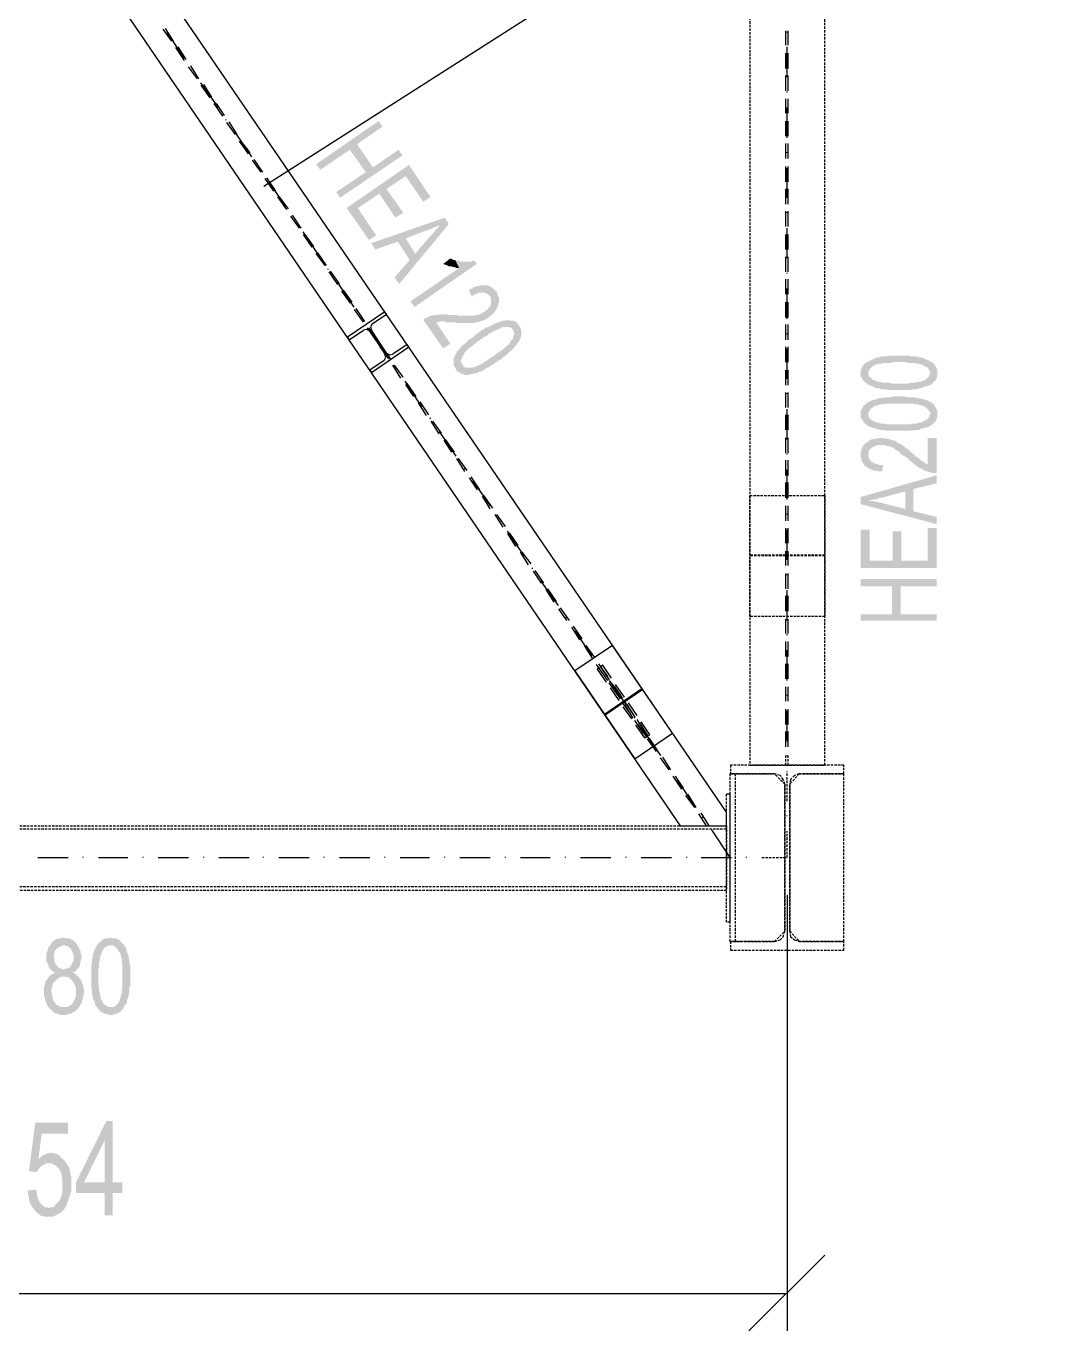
# Model space of a CAD drawing. Header units: metres. Extents: x 11 to 152679, y -40 to 137873.
# Drawn here: x 59158 to 61894, y 34102 to 37562 of the extents above; entities that cross this region are included whole.
import ezdxf

# ---------------------------------------------------------------- set-up
doc = ezdxf.new("R2010")
doc.units = ezdxf.units.M
doc.linetypes.add('HIDDEN', pattern=[9.525, 6.35, -3.175])
for name, color, linetype in [('CA3', 6, 'Continuous'), ('LAYER_1', 160, 'Continuous'), ('TR', 4, 'HIDDEN')]:
    doc.layers.add(name, color=color, linetype=linetype)

msp = doc.modelspace()

# ---------------------------------------------------------------- hatches: boundary and pattern name
at = {"layer": 'LAYER_1'}
for points in [[(60103.1866, 37295.6984), (60092.6102, 37310.5123), (59927.504, 37196.2213), (59938.0977, 37181.3901), (60016.4047, 37234.3068), (60058.7449, 37175.0511), (60035.4561, 37249.1379)], [(60156.1033, 37219.4929), (60145.5269, 37234.3068), (60077.7963, 37187.7463), (60035.4561, 37249.1379), (60058.7449, 37175.0511), (59980.4207, 37122.1345), (59991.0143, 37107.3206)], [(60230.1901, 37109.4393), (60173.0359, 37194.1025), (60007.9297, 37079.7942), (60067.2026, 36995.131), (60086.254, 37007.8262), (60037.5576, 37079.7942), (60094.7117, 37117.897), (60137.0519, 37054.4039), (60158.222, 37067.0991), (60113.7631, 37130.5922), (60164.5782, 37164.4575), (60211.1387, 37096.7269)], [(60278.8693, 37037.4713), (60268.2756, 37054.4039), (60073.5588, 36986.6733), (60084.1353, 36969.7234), (60143.3909, 36990.8936), (60175.1547, 36942.2144), (60164.5782, 36999.3685), (60219.5964, 37020.5386), (60221.7151, 37020.5386), (60225.9526, 37022.6401), (60232.3088, 37024.7588), (60236.5463, 37026.8776), (60240.7665, 37028.9963), (60247.1227, 37031.1151), (60251.3602, 37033.2338), (60255.5977, 37035.3525)], [(60278.8693, 37037.4713), (60255.5977, 37035.3525), (60253.4617, 37033.2338), (60251.3602, 37028.9963), (60247.1227, 37024.7588), (60242.8853, 37020.5386), (60240.7665, 37016.3011), (60236.5463, 37012.0637), (60232.3088, 37007.8262), (60228.0713, 37003.606), (60189.9686, 36959.147), (60164.5782, 36999.3685), (60175.1547, 36942.2144), (60134.9332, 36895.6539), (60147.6284, 36878.7213)], [(60352.9561, 36931.6379), (60346.5999, 36940.0956), (60342.3796, 36940.0956), (60338.1421, 36937.9769), (60308.5143, 36937.9769), (60304.2769, 36940.0956), (60300.0394, 36940.0956), (60295.8019, 36942.2144), (60306.3784, 36921.0442), (60177.2734, 36832.1436), (60187.8499, 36817.3296)], [(60295.8019, 36942.2144), (60291.5645, 36942.2144), (60287.327, 36944.3331), (60283.1067, 36946.4518), (60264.0554, 36931.6379), (60268.2756, 36929.5192), (60270.4116, 36929.5192), (60274.6318, 36927.4005), (60278.8693, 36925.2817), (60285.2255, 36925.2817), (60289.463, 36923.163), (60293.6832, 36923.163), (60297.9207, 36921.0442), (60306.3784, 36921.0442)], [(60405.8727, 36857.5511), (60401.6353, 36859.6699), (60399.5165, 36863.8901), (60397.3978, 36866.0088), (60393.1603, 36868.1276), (60391.0588, 36870.2463), (60386.8213, 36872.3651), (60382.5839, 36874.4838), (60361.431, 36874.4838), (60357.1935, 36872.3651), (60352.9561, 36872.3651), (60346.5999, 36870.2463), (60342.3796, 36868.1276), (60336.0234, 36863.8901), (60331.7859, 36861.7886), (60340.2437, 36844.856), (60344.4811, 36849.0762), (60348.7186, 36851.1949), (60355.0576, 36853.3137), (60359.295, 36855.4324), (60374.1089, 36855.4324), (60378.3464, 36853.3137), (60382.5839, 36851.1949), (60384.7026, 36849.0762), (60388.9401, 36844.856), (60407.9742, 36817.3296), (60410.1102, 36821.5671), (60410.1102, 36825.8046), (60412.2117, 36830.0248), (60412.2117, 36842.7372), (60410.1102, 36844.856), (60407.9742, 36849.0762), (60407.9742, 36853.3137)], [(60407.9742, 36817.3296), (60388.9401, 36844.856), (60391.0588, 36840.6185), (60391.0588, 36823.6859), (60388.9401, 36819.4484), (60384.7026, 36815.2109), (60382.5839, 36810.9734), (60378.3464, 36808.8719), (60374.1089, 36804.6345), (60369.8887, 36802.5157), (60365.6512, 36800.397), (60361.431, 36798.2783), (60357.1935, 36796.1595), (60350.8373, 36796.1595), (60344.4811, 36794.0408), (60304.2769, 36794.0408), (60300.0394, 36796.1595), (60276.7505, 36796.1595), (60272.5131, 36798.2783), (60255.5977, 36798.2783), (60251.3602, 36796.1595), (60240.7665, 36796.1595), (60236.5463, 36794.0408), (60232.3088, 36794.0408), (60225.9526, 36791.9393), (60221.7151, 36789.8206), (60215.3589, 36787.7018), (60211.1387, 36783.4644), (60264.0554, 36707.2588), (60283.1067, 36719.9713), (60245.004, 36777.1082), (60249.2242, 36777.1082), (60255.5977, 36779.2269), (60268.2756, 36779.2269), (60272.5131, 36777.1082), (60293.6832, 36777.1082), (60300.0394, 36775.0067), (60348.7186, 36775.0067), (60352.9561, 36777.1082), (60357.1935, 36777.1082), (60361.431, 36779.2269), (60363.5325, 36779.2269), (60369.8887, 36781.3456), (60374.1089, 36783.4644), (60378.3464, 36785.5831), (60384.7026, 36789.8206), (60388.9401, 36794.0408), (60393.1603, 36796.1595), (60397.3978, 36800.397), (60399.5165, 36804.6345), (60403.754, 36808.8719), (60405.8727, 36813.0922)], [(60465.1284, 36768.6505), (60463.0269, 36770.7692), (60460.8909, 36775.0067), (60456.6707, 36777.1082), (60454.5519, 36779.2269), (60450.3145, 36781.3456), (60439.738, 36781.3456), (60435.5005, 36783.4644), (60431.2631, 36781.3456), (60448.213, 36755.9553), (60450.3145, 36755.9553), (60450.3145, 36751.7178), (60452.4332, 36747.4803), (60452.4332, 36745.3616), (60450.3145, 36741.1241), (60450.3145, 36734.7852), (60446.077, 36730.5477), (60443.9755, 36728.429), (60441.8567, 36724.1915), (60439.738, 36722.09), (60437.6193, 36717.8525), (60433.3818, 36715.7338), (60429.1616, 36711.4963), (60424.9241, 36707.2588), (60420.6866, 36703.0386), (60416.4492, 36700.9199), (60410.1102, 36696.6824), (60403.754, 36692.4449), (60397.3978, 36686.106), (60395.2963, 36686.106), (60382.5839, 36677.631), (60378.3464, 36673.3936), (60372.0074, 36671.2748), (60367.77, 36667.0546), (60361.431, 36664.9359), (60357.1935, 36662.8171), (60352.9561, 36660.6984), (60348.7186, 36658.5796), (60344.4811, 36658.5796), (60342.3796, 36656.4609), (60323.3282, 36656.4609), (60319.0908, 36658.5796), (60316.972, 36660.6984), (60314.8533, 36664.9359), (60295.8019, 36688.2075), (60291.5645, 36679.7498), (60291.5645, 36662.8171), (60293.6832, 36660.6984), (60295.8019, 36656.4609), (60297.9207, 36652.2234), (60300.0394, 36648.0032), (60302.1409, 36645.8845), (60306.3784, 36643.7657), (60310.6158, 36641.647), (60312.7346, 36639.5283), (60316.972, 36639.5283), (60321.1923, 36637.4095), (60331.7859, 36637.4095), (60336.0234, 36639.5283), (60342.3796, 36639.5283), (60346.5999, 36641.647), (60352.9561, 36641.647), (60357.1935, 36643.7657), (60359.295, 36645.8845), (60363.5325, 36645.8845), (60367.77, 36648.0032), (60372.0074, 36650.1219), (60376.2449, 36654.3422), (60380.4651, 36656.4609), (60386.8213, 36658.5796), (60391.0588, 36662.8171), (60397.3978, 36664.9359), (60401.6353, 36669.1733), (60407.9742, 36673.3936), (60410.1102, 36675.5123), (60416.4492, 36677.631), (60420.6866, 36681.8685), (60424.9241, 36686.106), (60429.1616, 36688.2075), (60433.3818, 36692.4449), (60437.6193, 36696.6824), (60441.8567, 36698.8011), (60443.9755, 36700.9199), (60448.213, 36705.1401), (60452.4332, 36709.3776), (60454.5519, 36713.6151), (60458.7894, 36717.8525), (60460.8909, 36722.09), (60465.1284, 36726.3102), (60467.2643, 36730.5477), (60469.3658, 36734.7852), (60469.3658, 36739.0226), (60471.4846, 36743.2429), (60471.4846, 36755.9553), (60467.2643, 36764.413)], [(60431.2631, 36781.3456), (60422.8054, 36781.3456), (60416.4492, 36779.2269), (60412.2117, 36777.1082), (60405.8727, 36775.0067), (60403.754, 36775.0067), (60399.5165, 36772.8879), (60395.2963, 36770.7692), (60391.0588, 36768.6505), (60386.8213, 36766.5317), (60382.5839, 36764.413), (60376.2449, 36762.2942), (60372.0074, 36758.0568), (60365.6512, 36755.9553), (60361.431, 36751.7178), (60355.0576, 36747.4803), (60352.9561, 36745.3616), (60346.5999, 36741.1241), (60342.3796, 36736.9039), (60336.0234, 36732.6664), (60331.7859, 36730.5477), (60327.5485, 36726.3102), (60323.3282, 36722.09), (60319.0908, 36717.8525), (60314.8533, 36715.7338), (60310.6158, 36711.4963), (60308.5143, 36707.2588), (60304.2769, 36703.0386), (60302.1409, 36700.9199), (60300.0394, 36696.6824), (60297.9207, 36694.5637), (60295.8019, 36690.3262), (60295.8019, 36688.2075), (60314.8533, 36664.9359), (60312.7346, 36664.9359), (60312.7346, 36669.1733), (60310.6158, 36671.2748), (60310.6158, 36675.5123), (60314.8533, 36683.9872), (60316.972, 36690.3262), (60319.0908, 36692.4449), (60321.1923, 36696.6824), (60323.3282, 36698.8011), (60325.4297, 36700.9199), (60329.6672, 36705.1401), (60333.9047, 36709.3776), (60338.1421, 36711.4963), (60342.3796, 36715.7338), (60348.7186, 36719.9713), (60352.9561, 36724.1915), (60359.295, 36728.429), (60365.6512, 36732.6664), (60369.8887, 36736.9039), (60376.2449, 36739.0226), (60382.5839, 36743.2429), (60386.8213, 36747.4803), (60393.1603, 36749.5991), (60397.3978, 36753.8365), (60403.754, 36755.9553), (60412.2117, 36760.1755), (60416.4492, 36760.1755), (60418.5679, 36762.2942), (60422.8054, 36764.413), (60439.738, 36764.413), (60443.9755, 36762.2942), (60446.077, 36760.1755), (60448.213, 36755.9553)], [(61371.0679, 36641.647), (61371.0679, 36633.1893), (61373.1866, 36631.0706), (61375.3054, 36626.8331), (61377.4241, 36622.5956), (61381.6616, 36618.3582), (61383.7631, 36616.2567), (61388.0005, 36614.1379), (61390.1193, 36612.0192), (61390.1193, 36641.647), (61392.238, 36643.7657), (61392.238, 36648.0032), (61394.3567, 36650.1219), (61396.4755, 36654.3422), (61398.577, 36656.4609), (61402.8145, 36660.6984), (61407.0519, 36662.8171), (61411.2894, 36664.9359), (61413.3909, 36664.9359), (61417.6284, 36667.0546), (61428.222, 36667.0546), (61432.4423, 36669.1733), (61451.4937, 36669.1733), (61457.8499, 36671.2748), (61489.5964, 36671.2748), (61495.9526, 36669.1733), (61515.004, 36669.1733), (61519.2242, 36667.0546), (61527.6992, 36667.0546), (61531.9366, 36664.9359), (61536.1741, 36662.8171), (61538.2756, 36662.8171), (61540.4116, 36660.6984), (61544.6318, 36658.5796), (61548.8693, 36656.4609), (61550.988, 36652.2234), (61553.1067, 36650.1219), (61555.2255, 36645.8845), (61555.2255, 36641.647), (61557.327, 36612.0192), (61561.5645, 36614.1379), (61563.6832, 36618.3582), (61567.9207, 36620.4769), (61570.0394, 36624.7144), (61572.1409, 36626.8331), (61572.1409, 36631.0706), (61574.2769, 36635.2908), (61574.2769, 36652.2234), (61572.1409, 36654.3422), (61567.9207, 36662.8171), (61565.8019, 36664.9359), (61563.6832, 36669.1733), (61561.5645, 36669.1733), (61559.463, 36671.2748), (61555.2255, 36673.3936), (61550.988, 36675.5123), (61546.7505, 36677.631), (61540.4116, 36679.7498), (61536.1741, 36681.8685), (61529.8179, 36683.9872), (61523.4617, 36683.9872), (61519.2242, 36686.106), (61504.4103, 36686.106), (61498.0713, 36688.2075), (61445.1547, 36688.2075), (61438.7985, 36686.106), (61426.1033, 36686.106), (61421.8658, 36683.9872), (61415.5269, 36683.9872), (61409.1707, 36681.8685), (61404.9332, 36679.7498), (61400.713, 36677.631), (61396.4755, 36675.5123), (61392.238, 36673.3936), (61388.0005, 36671.2748), (61383.7631, 36669.1733), (61379.5256, 36664.9359), (61377.4241, 36662.8171), (61377.4241, 36660.6984), (61375.3054, 36658.5796), (61373.1866, 36654.3422), (61371.0679, 36650.1219), (61371.0679, 36645.8845)], [(61390.1193, 36612.0192), (61394.3567, 36609.9005), (61400.713, 36607.7817), (61404.9332, 36605.663), (61409.1707, 36603.5442), (61415.5269, 36601.4255), (61421.8658, 36601.4255), (61426.1033, 36599.3068), (61436.6797, 36599.3068), (61443.0359, 36597.2053), (61502.3088, 36597.2053), (61508.6478, 36599.3068), (61519.2242, 36599.3068), (61525.5977, 36601.4255), (61529.8179, 36601.4255), (61534.0554, 36603.5442), (61538.2756, 36605.663), (61542.5131, 36605.663), (61546.7505, 36607.7817), (61550.988, 36609.9005), (61555.2255, 36609.9005), (61557.327, 36612.0192), (61555.2255, 36641.647), (61553.1067, 36637.4095), (61553.1067, 36635.2908), (61550.988, 36631.0706), (61546.7505, 36628.9518), (61542.5131, 36624.7144), (61538.2756, 36622.5956), (61534.0554, 36620.4769), (61531.9366, 36620.4769), (61527.6992, 36618.3582), (61519.2242, 36618.3582), (61512.8853, 36616.2567), (61502.3088, 36616.2567), (61495.9526, 36614.1379), (61453.6296, 36614.1379), (61447.2734, 36616.2567), (61430.3408, 36616.2567), (61423.9846, 36618.3582), (61419.7643, 36618.3582), (61415.5269, 36620.4769), (61411.2894, 36620.4769), (61409.1707, 36622.5956), (61404.9332, 36622.5956), (61400.713, 36626.8331), (61398.577, 36628.9518), (61394.3567, 36631.0706), (61392.238, 36635.2908), (61392.238, 36639.5283), (61390.1193, 36641.647)], [(61371.0679, 36533.6949), (61371.0679, 36525.2372), (61373.1866, 36520.9998), (61375.3054, 36518.881), (61377.4241, 36514.6436), (61379.5256, 36512.5248), (61381.6616, 36508.3046), (61383.7631, 36508.3046), (61390.1193, 36501.9484), (61390.1193, 36533.6949), (61392.238, 36535.8137), (61392.238, 36537.9324), (61396.4755, 36546.3901), (61398.577, 36548.5088), (61402.8145, 36550.6276), (61407.0519, 36554.8651), (61411.2894, 36554.8651), (61413.3909, 36556.9838), (61417.6284, 36556.9838), (61421.8658, 36559.1025), (61432.4423, 36559.1025), (61438.7985, 36561.2213), (61508.6478, 36561.2213), (61515.004, 36559.1025), (61523.4617, 36559.1025), (61527.6992, 36556.9838), (61531.9366, 36556.9838), (61536.1741, 36554.8651), (61538.2756, 36554.8651), (61540.4116, 36552.7463), (61544.6318, 36550.6276), (61548.8693, 36546.3901), (61550.988, 36544.2886), (61553.1067, 36540.0511), (61555.2255, 36537.9324), (61555.2255, 36533.6949), (61557.327, 36504.0671), (61561.5645, 36506.1859), (61563.6832, 36508.3046), (61567.9207, 36512.5248), (61570.0394, 36514.6436), (61572.1409, 36518.881), (61572.1409, 36523.1185), (61574.2769, 36525.2372), (61574.2769, 36542.1699), (61570.0394, 36550.6276), (61567.9207, 36552.7463), (61565.8019, 36556.9838), (61561.5645, 36561.2213), (61559.463, 36563.34), (61555.2255, 36565.4415), (61550.988, 36567.5602), (61546.7505, 36569.679), (61540.4116, 36571.7977), (61536.1741, 36573.9164), (61527.6992, 36573.9164), (61523.4617, 36576.0352), (61519.2242, 36576.0352), (61515.004, 36578.1539), (61491.7151, 36578.1539), (61485.3589, 36580.2726), (61455.7311, 36580.2726), (61449.3921, 36578.1539), (61434.5782, 36578.1539), (61430.3408, 36576.0352), (61421.8658, 36576.0352), (61415.5269, 36573.9164), (61409.1707, 36571.7977), (61404.9332, 36571.7977), (61400.713, 36569.679), (61396.4755, 36567.5602), (61392.238, 36565.4415), (61388.0005, 36563.34), (61383.7631, 36559.1025), (61379.5256, 36556.9838), (61375.3054, 36548.5088), (61373.1866, 36546.3901), (61371.0679, 36542.1699), (61371.0679, 36537.9324)], [(61390.1193, 36501.9484), (61394.3567, 36499.8296), (61400.713, 36497.7109), (61404.9332, 36495.5922), (61409.1707, 36495.5922), (61415.5269, 36493.4734), (61417.6284, 36493.4734), (61421.8658, 36491.3719), (61432.4423, 36491.3719), (61436.6797, 36489.2532), (61508.6478, 36489.2532), (61515.004, 36491.3719), (61525.5977, 36491.3719), (61529.8179, 36493.4734), (61534.0554, 36495.5922), (61538.2756, 36495.5922), (61542.5131, 36497.7109), (61546.7505, 36497.7109), (61550.988, 36499.8296), (61555.2255, 36501.9484), (61557.327, 36504.0671), (61555.2255, 36533.6949), (61555.2255, 36531.5762), (61553.1067, 36529.4575), (61553.1067, 36525.2372), (61550.988, 36523.1185), (61546.7505, 36518.881), (61542.5131, 36516.7623), (61538.2756, 36514.6436), (61534.0554, 36512.5248), (61531.9366, 36510.4233), (61523.4617, 36510.4233), (61519.2242, 36508.3046), (61508.6478, 36508.3046), (61502.3088, 36506.1859), (61440.9172, 36506.1859), (61434.5782, 36508.3046), (61423.9846, 36508.3046), (61419.7643, 36510.4233), (61415.5269, 36510.4233), (61411.2894, 36512.5248), (61409.1707, 36512.5248), (61404.9332, 36514.6436), (61400.713, 36516.7623), (61398.577, 36518.881), (61392.238, 36525.2372), (61392.238, 36529.4575), (61390.1193, 36533.6949)], [(61371.0679, 36425.7429), (61371.0679, 36417.2852), (61373.1866, 36413.0477), (61373.1866, 36410.929), (61375.3054, 36406.6915), (61377.4241, 36402.4713), (61379.5256, 36400.3525), (61381.6616, 36396.1151), (61385.8818, 36393.9963), (61388.0005, 36391.8776), (61392.238, 36389.7588), (61396.4755, 36387.6401), (61400.713, 36385.5386), (61404.9332, 36383.4199), (61411.2894, 36383.4199), (61417.6284, 36381.3011), (61428.222, 36381.3011), (61430.3408, 36398.2338), (61419.7643, 36398.2338), (61415.5269, 36400.3525), (61409.1707, 36402.4713), (61404.9332, 36402.4713), (61402.8145, 36406.6915), (61398.577, 36406.6915), (61396.4755, 36410.929), (61394.3567, 36413.0477), (61392.238, 36417.2852), (61392.238, 36421.5226), (61390.1193, 36425.7429), (61390.1193, 36459.6082), (61385.8818, 36457.5067), (61383.7631, 36455.3879), (61379.5256, 36451.1505), (61377.4241, 36449.0317), (61375.3054, 36444.7942), (61373.1866, 36442.6755), (61373.1866, 36438.4553), (61371.0679, 36434.2178), (61371.0679, 36429.9803)], [(61390.1193, 36459.6082), (61390.1193, 36425.7429), (61392.238, 36427.8616), (61392.238, 36436.3365), (61398.577, 36442.6755), (61400.713, 36444.7942), (61404.9332, 36446.913), (61409.1707, 36449.0317), (61415.5269, 36451.1505), (61434.5782, 36451.1505), (61438.7985, 36449.0317), (61445.1547, 36449.0317), (61449.3921, 36446.913), (61455.7311, 36444.7942), (61457.8499, 36442.6755), (61462.0873, 36440.5568), (61464.2061, 36438.4553), (61468.4435, 36436.3365), (61472.681, 36434.2178), (61474.7825, 36429.9803), (61479.02, 36427.8616), (61483.2574, 36423.6241), (61487.4949, 36421.5226), (61493.8339, 36417.2852), (61498.0713, 36413.0477), (61502.3088, 36408.8102), (61506.5463, 36406.6915), (61510.7665, 36402.4713), (61512.8853, 36400.3525), (61517.1227, 36398.2338), (61521.3602, 36393.9963), (61525.5977, 36391.8776), (61527.6992, 36389.7588), (61531.9366, 36389.7588), (61536.1741, 36385.5386), (61540.4116, 36383.4199), (61544.6318, 36381.3011), (61548.8693, 36381.3011), (61561.5645, 36377.0637), (61572.1409, 36377.0637), (61572.1409, 36470.2018), (61548.8693, 36470.2018), (61548.8693, 36400.3525), (61542.5131, 36402.4713), (61538.2756, 36406.6915), (61534.0554, 36408.8102), (61529.8179, 36410.929), (61527.6992, 36413.0477), (61523.4617, 36417.2852), (61519.2242, 36419.4039), (61515.004, 36423.6241), (61508.6478, 36427.8616), (61508.6478, 36429.9803), (61504.4103, 36432.0991), (61500.1901, 36436.3365), (61495.9526, 36440.5568), (61491.7151, 36442.6755), (61487.4949, 36446.913), (61483.2574, 36449.0317), (61481.1387, 36451.1505), (61476.9012, 36453.2692), (61474.7825, 36455.3879), (61472.681, 36455.3879), (61468.4435, 36457.5067), (61464.2061, 36461.7269), (61457.8499, 36463.8456), (61453.6296, 36463.8456), (61449.3921, 36465.9644), (61447.2734, 36465.9644), (61443.0359, 36468.0831), (61436.6797, 36468.0831), (61432.4423, 36470.2018), (61419.7643, 36470.2018), (61415.5269, 36468.0831), (61409.1707, 36468.0831), (61404.9332, 36465.9644), (61398.577, 36465.9644), (61394.3567, 36463.8456)], [(61371.0679, 36313.5706), (61392.238, 36302.9769), (61396.4755, 36305.0956), (61400.713, 36305.0956), (61404.9332, 36307.2144), (61411.2894, 36307.2144), (61415.5269, 36309.3331), (61421.8658, 36311.4518), (61428.222, 36311.4518), (61434.5782, 36313.5706), (61489.5964, 36328.3845), (61489.5964, 36281.8068), (61510.7665, 36334.7234), (61572.1409, 36349.5546), (61572.1409, 36370.7075)], [(61371.0679, 36313.5706), (61371.0679, 36294.5192), (61572.1409, 36241.6025), (61572.1409, 36260.6539), (61510.7665, 36275.4678), (61510.7665, 36334.7234), (61489.5964, 36281.8068), (61430.3408, 36296.6379), (61423.9846, 36298.7567), (61419.7643, 36298.7567), (61413.3909, 36300.8582), (61409.1707, 36300.8582), (61402.8145, 36302.9769), (61392.238, 36302.9769)], [(61371.0679, 36226.7886), (61371.0679, 36125.1755), (61572.1409, 36125.1755), (61572.1409, 36231.0088), (61548.8693, 36231.0088), (61548.8693, 36144.2269), (61479.02, 36144.2269), (61479.02, 36222.5511), (61455.7311, 36222.5511), (61455.7311, 36144.2269), (61394.3567, 36144.2269), (61394.3567, 36226.7886)], [(61371.0679, 36095.5477), (61371.0679, 36076.4963), (61453.6296, 36076.4963), (61453.6296, 36002.4095), (61476.9012, 36076.4963), (61572.1409, 36076.4963), (61572.1409, 36095.5477)], [(61371.0679, 36002.4095), (61371.0679, 35985.4769), (61572.1409, 35985.4769), (61572.1409, 36002.4095), (61476.9012, 36002.4095), (61476.9012, 36076.4963), (61453.6296, 36002.4095)], [(59258.6387, 35145.1664), (59256.52, 35145.1664), (59252.2825, 35143.0477), (59245.9435, 35143.0477), (59241.7061, 35140.929), (59237.4686, 35140.929), (59235.3499, 35138.8102), (59231.1296, 35136.6915), (59226.8921, 35132.4713), (59224.7734, 35130.3525), (59222.6547, 35126.1151), (59220.5359, 35121.8776), (59216.2985, 35117.6401), (59216.2985, 35113.4199), (59214.1797, 35109.1824), (59212.0782, 35102.8262), (59212.0782, 35081.6733), (59214.1797, 35077.4359), (59216.2985, 35073.1984), (59218.4172, 35066.8422), (59220.5359, 35062.6219), (59222.6547, 35060.5032), (59226.8921, 35056.2657), (59231.1296, 35054.147), (59235.3499, 35052.0283), (59231.1296, 35049.9095), (59226.8921, 35047.7908), (59222.6547, 35045.6893), (59218.4172, 35041.4518), (59214.1797, 35032.9769), (59212.0782, 35032.9769), (59209.9423, 35028.7567), (59207.8408, 35022.4005), (59207.8408, 35018.163), (59205.722, 35013.9255), (59205.722, 34990.6539), (59207.8408, 34984.2977), (59207.8408, 34980.0602), (59209.9423, 34975.84), (59212.0782, 34969.4838), (59214.1797, 34965.2463), (59216.2985, 34961.0088), (59220.5359, 34956.7886), (59258.6387, 34961.0088), (59250.181, 34961.0088), (59245.9435, 34963.1276), (59241.7061, 34965.2463), (59237.4686, 34967.3651), (59235.3499, 34971.6025), (59231.1296, 34975.84), (59228.9937, 34980.0602), (59228.9937, 34984.2977), (59226.8921, 34990.6539), (59226.8921, 34994.8741), (59224.7734, 35001.2303), (59224.7734, 35005.4678), (59226.8921, 35011.8068), (59226.8921, 35016.0442), (59228.9937, 35020.2817), (59231.1296, 35026.6379), (59235.3499, 35028.7567), (59237.4686, 35032.9769), (59241.7061, 35035.0956), (59243.8076, 35037.2144), (59248.045, 35039.3331), (59252.2825, 35041.4518), (59296.7242, 35041.4518), (59292.504, 35043.5706), (59290.3853, 35047.7908), (59286.1478, 35049.9095), (59279.8088, 35052.0283), (59281.9103, 35052.0283), (59286.1478, 35054.147), (59290.3853, 35056.2657), (59292.504, 35060.5032), (59254.4012, 35060.5032), (59250.181, 35062.6219), (59245.9435, 35064.7234), (59241.7061, 35066.8422), (59239.5873, 35071.0796), (59237.4686, 35073.1984), (59233.2311, 35081.6733), (59233.2311, 35088.0123), (59231.1296, 35094.3685), (59231.1296, 35096.4872), (59233.2311, 35100.7075), (59233.2311, 35107.0637), (59235.3499, 35111.3011), (59239.5873, 35115.5386), (59241.7061, 35117.6401), (59245.9435, 35119.7588), (59250.181, 35121.8776), (59254.4012, 35123.9963), (59294.6227, 35123.9963), (59292.504, 35128.2338), (59290.3853, 35130.3525), (59286.1478, 35134.59), (59284.0463, 35136.6915), (59279.8088, 35138.8102), (59275.5713, 35140.929), (59271.3339, 35143.0477), (59262.8589, 35143.0477)], [(59381.4047, 35145.1664), (59377.1672, 35143.0477), (59368.6923, 35143.0477), (59364.472, 35140.929), (59360.2346, 35138.8102), (59356.0143, 35134.59), (59353.8784, 35132.4713), (59351.7769, 35132.4713), (59349.6409, 35128.2338), (59345.4207, 35123.9963), (59387.7437, 35123.9963), (59391.9811, 35121.8776), (59396.2186, 35119.7588), (59398.3373, 35115.5386), (59402.5576, 35111.3011), (59404.6935, 35107.0637), (59406.795, 35104.9449), (59408.931, 35100.7075), (59408.931, 35096.4872), (59411.0325, 35092.2498), (59411.0325, 35081.6733), (59413.1512, 35077.4359), (59413.1512, 35005.4678), (59411.0325, 35001.2303), (59411.0325, 34994.8741), (59408.931, 34990.6539), (59408.931, 34986.4164), (59406.795, 34982.179), (59406.795, 34980.0602), (59404.6935, 34975.84), (59404.6935, 34973.7213), (59400.4561, 34969.4838), (59398.3373, 34967.3651), (59394.0999, 34963.1276), (59389.8796, 34961.0088), (59381.4047, 34961.0088), (59347.5394, 34958.8901), (59349.6409, 34954.6699), (59353.8784, 34950.4324), (59356.0143, 34948.3137), (59368.6923, 34941.9575), (59372.9297, 34941.9575), (59377.1672, 34939.856), (59387.7437, 34939.856), (59391.9811, 34941.9575), (59396.2186, 34941.9575), (59400.4561, 34944.0762), (59404.6935, 34946.1949), (59408.931, 34948.3137), (59411.0325, 34952.5511), (59413.1512, 34952.5511), (59415.27, 34956.7886), (59417.3887, 34961.0088), (59419.5074, 34965.2463), (59423.7449, 34969.4838), (59425.8464, 34973.7213), (59425.8464, 34980.0602), (59427.9651, 34984.2977), (59427.9651, 34986.4164), (59430.0839, 34990.6539), (59430.0839, 34994.8741), (59432.2026, 35001.2303), (59432.2026, 35011.8068), (59434.3213, 35016.0442), (59434.3213, 35071.0796), (59432.2026, 35075.3171), (59432.2026, 35085.8936), (59430.0839, 35090.131), (59430.0839, 35094.3685), (59427.9651, 35100.7075), (59425.8464, 35104.9449), (59423.7449, 35109.1824), (59423.7449, 35115.5386), (59421.6089, 35119.7588), (59417.3887, 35123.9963), (59415.27, 35128.2338), (59408.931, 35134.59), (59404.6935, 35138.8102), (59400.4561, 35140.929), (59396.2186, 35143.0477), (59387.7437, 35143.0477)], [(59294.6227, 35123.9963), (59258.6387, 35123.9963), (59260.7574, 35123.9963), (59264.9949, 35121.8776), (59269.2151, 35121.8776), (59273.4526, 35117.6401), (59277.6901, 35115.5386), (59277.6901, 35111.3011), (59281.9103, 35107.0637), (59281.9103, 35102.8262), (59284.0463, 35098.606), (59284.0463, 35083.7748), (59281.9103, 35079.5546), (59275.5713, 35066.8422), (59271.3339, 35064.7234), (59267.0964, 35062.6219), (59262.8589, 35062.6219), (59258.6387, 35060.5032), (59292.504, 35060.5032), (59298.8602, 35066.8422), (59300.9617, 35071.0796), (59300.9617, 35075.3171), (59303.0977, 35081.6733), (59303.0977, 35085.8936), (59305.1992, 35092.2498), (59305.1992, 35096.4872), (59303.0977, 35100.7075), (59303.0977, 35107.0637), (59300.9617, 35111.3011), (59296.7242, 35119.7588)], [(59345.4207, 35123.9963), (59343.3019, 35119.7588), (59339.0645, 35111.3011), (59336.963, 35104.9449), (59334.827, 35098.606), (59334.827, 35092.2498), (59332.7255, 35088.0123), (59332.7255, 35077.4359), (59330.6067, 35073.1984), (59330.6067, 35011.8068), (59332.7255, 35005.4678), (59332.7255, 34994.8741), (59334.827, 34990.6539), (59334.827, 34984.2977), (59336.963, 34980.0602), (59341.1832, 34971.6025), (59341.1832, 34967.3651), (59343.3019, 34963.1276), (59345.4207, 34961.0088), (59347.5394, 34958.8901), (59381.4047, 34961.0088), (59377.1672, 34961.0088), (59368.6923, 34965.2463), (59366.5908, 34967.3651), (59362.3533, 34971.6025), (59360.2346, 34975.84), (59358.1158, 34977.9415), (59358.1158, 34980.0602), (59356.0143, 34984.2977), (59356.0143, 34986.4164), (59353.8784, 34992.7726), (59353.8784, 34996.9929), (59351.7769, 35001.2303), (59351.7769, 35013.9255), (59349.6409, 35020.2817), (59349.6409, 35060.5032), (59351.7769, 35066.8422), (59351.7769, 35079.5546), (59353.8784, 35085.8936), (59353.8784, 35094.3685), (59356.0143, 35098.606), (59358.1158, 35102.8262), (59358.1158, 35107.0637), (59360.2346, 35109.1824), (59362.3533, 35113.4199), (59366.5908, 35117.6401), (59368.6923, 35119.7588), (59372.9297, 35121.8776), (59377.1672, 35123.9963), (59381.4047, 35123.9963)], [(59296.7242, 35041.4518), (59258.6387, 35041.4518), (59262.8589, 35041.4518), (59267.0964, 35039.3331), (59271.3339, 35039.3331), (59275.5713, 35035.0956), (59277.6901, 35032.9769), (59281.9103, 35028.7567), (59284.0463, 35026.6379), (59286.1478, 35020.2817), (59290.3853, 35011.8068), (59290.3853, 34990.6539), (59288.2665, 34984.2977), (59284.0463, 34975.84), (59281.9103, 34971.6025), (59277.6901, 34967.3651), (59275.5713, 34965.2463), (59267.0964, 34961.0088), (59258.6387, 34961.0088), (59220.5359, 34956.7886), (59222.6547, 34954.6699), (59224.7734, 34952.5511), (59228.9937, 34950.4324), (59231.1296, 34946.1949), (59235.3499, 34944.0762), (59239.5873, 34944.0762), (59243.8076, 34941.9575), (59248.045, 34939.856), (59264.9949, 34939.856), (59269.2151, 34941.9575), (59275.5713, 34941.9575), (59277.6901, 34944.0762), (59281.9103, 34946.1949), (59286.1478, 34948.3137), (59290.3853, 34950.4324), (59292.504, 34954.6699), (59296.7242, 34956.7886), (59300.9617, 34965.2463), (59305.1992, 34969.4838), (59305.1992, 34973.7213), (59307.3179, 34980.0602), (59309.4366, 34984.2977), (59309.4366, 34988.5352), (59311.5554, 34994.8741), (59311.5554, 35007.5865), (59309.4366, 35013.9255), (59309.4366, 35018.163), (59307.3179, 35022.4005), (59305.1992, 35028.7567), (59303.0977, 35032.9769), (59298.8602, 35037.2144)], [(59269.2151, 34654.1025), (59182.4332, 34654.1025), (59165.5005, 34524.9803), (59186.6707, 34522.8616), (59188.7894, 34527.0991), (59190.8909, 34531.3365), (59195.1284, 34535.5568), (59199.3658, 34539.7942), (59203.6033, 34541.913), (59207.8408, 34544.0317), (59212.0782, 34546.1505), (59218.4172, 34546.1505), (59262.8589, 34550.3879), (59258.6387, 34554.6082), (59190.8909, 34556.7269), (59199.3658, 34624.4575), (59269.2151, 34624.4575)], [(59387.7437, 34658.34), (59370.8282, 34658.34), (59290.3853, 34495.3525), (59290.3853, 34467.8262), (59366.5908, 34467.8262), (59366.5908, 34408.5706), (59387.7437, 34408.5706), (59387.7437, 34467.8262), (59413.1512, 34467.8262), (59413.1512, 34495.3525), (59311.5554, 34495.3525), (59366.5908, 34607.5248)], [(59387.7437, 34658.34), (59366.5908, 34607.5248), (59366.5908, 34495.3525), (59311.5554, 34495.3525), (59387.7437, 34495.3525)], [(59224.7734, 34573.6595), (59218.4172, 34573.6595), (59212.0782, 34571.5408), (59207.8408, 34569.4393), (59203.6033, 34567.3206), (59199.3658, 34565.2018), (59195.1284, 34560.9644), (59190.8909, 34556.7269), (59258.6387, 34554.6082), (59254.4012, 34558.8456), (59250.181, 34563.0831), (59245.9435, 34567.3206), (59237.4686, 34571.5408), (59233.2311, 34571.5408), (59228.9937, 34573.6595)], [(59262.8589, 34550.3879), (59218.4172, 34546.1505), (59224.7734, 34546.1505), (59228.9937, 34544.0317), (59233.2311, 34541.913), (59237.4686, 34539.7942), (59241.7061, 34535.5568), (59245.9435, 34531.3365), (59245.9435, 34529.2178), (59250.181, 34522.8616), (59252.2825, 34516.5226), (59252.2825, 34512.2852), (59254.4012, 34503.8102), (59254.4012, 34467.8262), (59252.2825, 34461.4872), (59250.181, 34455.131), (59248.045, 34450.8936), (59243.8076, 34444.5546), (59239.5873, 34440.3171), (59235.3499, 34436.0796), (59233.2311, 34431.8422), (59226.8921, 34429.7234), (59222.6547, 34429.7234), (59218.4172, 34427.6219), (59260.7574, 34427.6219), (59264.9949, 34433.9609), (59267.0964, 34440.3171), (59269.2151, 34446.6733), (59271.3339, 34453.0123), (59273.4526, 34457.2498), (59275.5713, 34465.7075), (59277.6901, 34472.0637), (59277.6901, 34510.1664), (59275.5713, 34516.5226), (59275.5713, 34522.8616), (59273.4526, 34529.2178), (59271.3339, 34535.5568), (59269.2151, 34539.7942), (59264.9949, 34546.1505)], [(59184.5519, 34476.3011), (59161.2631, 34474.1824), (59163.3818, 34469.9449), (59163.3818, 34463.606), (59165.5005, 34455.131), (59165.5005, 34448.7748), (59167.6193, 34442.4359), (59169.738, 34438.1984), (59173.9755, 34431.8422), (59176.077, 34427.6219), (59180.3145, 34423.3845), (59182.4332, 34419.147), (59186.6707, 34414.9095), (59190.8909, 34412.7908), (59195.1284, 34408.5706), (59199.3658, 34406.4518), (59203.6033, 34406.4518), (59207.8408, 34404.3331), (59228.9937, 34404.3331), (59233.2311, 34406.4518), (59237.4686, 34408.5706), (59241.7061, 34410.6893), (59245.9435, 34412.7908), (59250.181, 34414.9095), (59254.4012, 34419.147), (59258.6387, 34423.3845), (59260.7574, 34427.6219), (59218.4172, 34427.6219), (59214.1797, 34429.7234), (59207.8408, 34429.7234), (59203.6033, 34433.9609), (59199.3658, 34436.0796), (59197.2643, 34440.3171), (59193.0269, 34444.5546), (59190.8909, 34448.7748), (59188.7894, 34455.131), (59186.6707, 34461.4872), (59186.6707, 34467.8262)]]:
    msp.add_hatch(color=7, dxfattribs=at).paths.add_polyline_path(points, is_closed=False)

# ---------------------------------------------------------------- linework, layer by layer
msp.add_line((61893.8398, 38481.8233), (59788.198, 37137.161))
at = {"layer": 'CA3'}
msp.add_lwpolyline([(59271.3339, 38034.413), (59171.8567, 37966.6824), (60892.6992, 35441.4963), (61015.4651, 35441.4963), (61015.4651, 35477.4803), (59269.2151, 38034.413)], dxfattribs=at)
at = {"layer": 'LAYER_1', "color": 7}
for p, q in [((59544.3921, 37522.179), (59521.1033, 37553.9255)), ((59548.6296, 37522.179), (59527.4423, 37556.0442)), ((61172.0964, 37511.6025), (61172.0964, 37549.7053)), ((61178.4526, 37511.6025), (61178.4526, 37549.7053)), ((59531.6797, 37545.4678), (59576.1387, 37477.7372)), ((61176.3339, 37545.4678), (61176.3339, 37547.5865)), ((59578.2574, 37471.381), (59554.9686, 37505.2463)), ((59582.4949, 37473.4998), (59561.3076, 37507.3651)), ((61172.0964, 37450.2109), (61172.0964, 37490.4324)), ((61176.3339, 37426.9393), (61176.3339, 37507.3651)), ((61178.4526, 37450.2109), (61178.4526, 37490.4324)), ((59612.1227, 37422.7018), (59588.8339, 37454.4484)), ((59616.3602, 37422.7018), (59595.1901, 37456.5671)), ((59599.4103, 37445.9734), (59599.4103, 37448.0922)), ((59620.5977, 37412.1082), (59667.1409, 37346.4963)), ((61172.0964, 37390.9553), (61172.0964, 37431.1595)), ((61178.4526, 37390.9553), (61178.4526, 37431.1595)), ((59645.988, 37371.9039), (59622.6992, 37405.7692)), ((59650.2255, 37374.0226), (59629.0554, 37407.8879)), ((61176.3339, 37386.7178), (61176.3339, 37388.8365)), ((59679.8533, 37323.2075), (59656.5645, 37357.09)), ((59684.0908, 37325.3262), (59662.9207, 37357.09)), ((61172.0964, 37331.6824), (61172.0964, 37369.7852)), ((61176.3339, 37266.0706), (61176.3339, 37346.4963)), ((61178.4526, 37331.6824), (61178.4526, 37369.7852)), ((59688.3282, 37312.631), (59688.3282, 37314.7498)), ((59717.9561, 37274.5283), (59696.7859, 37308.3936)), ((61172.0964, 37270.2908), (61172.0964, 37310.5123)), ((61178.4526, 37270.2908), (61178.4526, 37310.5123)), ((59713.7186, 37274.5283), (59690.4297, 37306.2748)), ((59711.5999, 37280.8845), (59756.0588, 37215.2726)), ((59747.5839, 37223.7303), (59724.295, 37257.5956)), ((59751.8213, 37225.8491), (59728.5325, 37257.5956)), ((61172.0964, 37211.0352), (61172.0964, 37251.2567)), ((61178.4526, 37211.0352), (61178.4526, 37251.2567)), ((59781.4492, 37175.0511), (59758.1603, 37206.7977)), ((59785.6866, 37175.0511), (59762.3978, 37208.9164)), ((61176.3339, 37225.8491), (61176.3339, 37227.9678)), ((59779.3477, 37181.3901), (59779.3477, 37183.5088)), ((61172.0964, 37149.6436), (61172.0964, 37189.8651)), ((61176.3339, 37107.3206), (61176.3339, 37185.6276)), ((61178.4526, 37149.6436), (61178.4526, 37189.8651)), ((59815.3145, 37124.2532), (59792.0256, 37158.1185)), ((59819.5519, 37126.3719), (59796.2631, 37160.2372)), ((59802.6193, 37147.5248), (59847.0782, 37081.913)), ((59849.1797, 37075.5568), (59825.8909, 37109.4393)), ((59853.4172, 37077.6755), (59830.1284, 37109.4393)), ((61172.0964, 37090.3879), (61172.0964, 37130.5922)), ((61178.4526, 37090.3879), (61178.4526, 37130.5922)), ((61172.0964, 37031.1151), (61172.0964, 37071.3365)), ((61176.3339, 37067.0991), (61176.3339, 37069.2178)), ((61178.4526, 37031.1151), (61178.4526, 37071.3365)), ((59883.045, 37026.8776), (59859.7734, 37058.6241)), ((59887.2825, 37026.8776), (59863.9937, 37060.7429)), ((59870.3499, 37050.1664), (59870.3499, 37052.2852)), ((59891.52, 37016.3011), (59935.9617, 36950.6893)), ((59916.9103, 36976.0796), (59893.6387, 37009.9449)), ((59921.1478, 36978.1984), (59897.8589, 37009.9449)), ((61172.0964, 36969.7234), (61172.0964, 37009.9449)), ((61176.3339, 36946.4518), (61176.3339, 37026.8776)), ((61178.4526, 36969.7234), (61178.4526, 37009.9449)), ((59955.0131, 36927.4005), (59931.7242, 36961.2657)), ((59950.7756, 36927.4005), (59927.504, 36959.147)), ((61172.0964, 36910.4678), (61172.0964, 36950.6893)), ((61178.4526, 36910.4678), (61178.4526, 36950.6893)), ((59959.2505, 36916.8068), (59959.2505, 36918.9255)), ((59984.6409, 36876.6025), (59961.3693, 36910.4678)), ((59988.8784, 36878.7213), (59965.6067, 36912.5865)), ((61176.3339, 36906.2303), (61176.3339, 36908.3491)), ((59982.5394, 36882.9415), (60026.9811, 36817.3296)), ((60018.5234, 36827.9233), (59995.2346, 36859.6699)), ((60022.7437, 36830.0248), (59999.472, 36861.7886)), ((61172.0964, 36851.1949), (61172.0964, 36891.4164)), ((61176.3339, 36785.5831), (61176.3339, 36866.0088)), ((61178.4526, 36851.1949), (61178.4526, 36891.4164)), ((61172.0964, 36789.8206), (61172.0964, 36830.0248)), ((61178.4526, 36789.8206), (61178.4526, 36830.0248)), ((60052.3887, 36777.1082), (60029.0999, 36810.9734)), ((60056.6089, 36779.2269), (60033.3373, 36813.0922)), ((60014.2859, 36730.5477), (60052.3887, 36755.9553)), ((60050.27, 36785.5831), (60050.27, 36787.7018)), ((60086.254, 36728.429), (60062.9651, 36762.2942)), ((60090.4742, 36730.5477), (60067.2026, 36762.2942)), ((60069.3213, 36753.8365), (60109.5256, 36692.4449)), ((60113.7631, 36694.5637), (60073.5588, 36755.9553)), ((61172.0964, 36730.5477), (61172.0964, 36770.7692)), ((61178.4526, 36730.5477), (61178.4526, 36770.7692)), ((60071.4401, 36751.7178), (60118.0005, 36686.106)), ((61176.3339, 36745.3616), (61176.3339, 36747.4803)), ((60120.1193, 36679.7498), (60096.8477, 36711.4963)), ((60124.3567, 36679.7498), (60101.0679, 36713.6151)), ((61172.0964, 36671.2748), (61172.0964, 36711.4963)), ((61176.3339, 36626.8331), (61176.3339, 36707.2588)), ((61178.4526, 36671.2748), (61178.4526, 36711.4963)), ((60151.8658, 36628.9518), (60130.713, 36662.8171)), ((60158.222, 36631.0706), (60134.9332, 36662.8171)), ((60139.1707, 36652.2234), (60139.1707, 36654.3422)), ((61172.0964, 36609.9005), (61172.0964, 36650.1219)), ((61178.4526, 36609.9005), (61178.4526, 36650.1219)), ((60162.4423, 36620.4769), (60206.9012, 36552.7463)), ((60185.7311, 36580.2726), (60164.5782, 36612.0192)), ((60192.0873, 36580.2726), (60168.7985, 36614.1379)), ((61172.0964, 36550.6276), (61172.0964, 36590.8491)), ((61176.3339, 36586.6116), (61176.3339, 36588.7303)), ((61178.4526, 36550.6276), (61178.4526, 36590.8491)), ((60219.5964, 36529.4575), (60198.4435, 36563.34)), ((60225.9526, 36531.5762), (60202.681, 36565.4415)), ((61176.3339, 36465.9644), (61176.3339, 36546.3901)), ((60230.1901, 36520.9998), (60230.1901, 36523.1185)), ((60253.4617, 36480.7783), (60232.3088, 36514.6436)), ((60259.8179, 36482.897), (60236.5463, 36514.6436)), ((61172.0964, 36491.3719), (61172.0964, 36531.5762)), ((61178.4526, 36491.3719), (61178.4526, 36531.5762)), ((60253.4617, 36487.1345), (60297.9207, 36421.5226)), ((60287.327, 36432.0991), (60266.1741, 36463.8456)), ((60293.6832, 36432.0991), (60270.4116, 36465.9644)), ((61172.0964, 36429.9803), (61172.0964, 36470.2018)), ((61178.4526, 36429.9803), (61178.4526, 36470.2018)), ((60321.1923, 36381.3011), (60300.0394, 36415.1664)), ((60327.5485, 36383.4199), (60304.2769, 36415.1664)), ((61172.0964, 36370.7075), (61172.0964, 36410.929)), ((61176.3339, 36425.7429), (61176.3339, 36427.8616)), ((61178.4526, 36370.7075), (61178.4526, 36410.929)), ((60321.1923, 36387.6401), (60321.1923, 36389.7588)), ((61176.3339, 36307.2144), (61176.3339, 36385.5386)), ((60355.0576, 36332.6219), (60333.9047, 36364.3685)), ((60361.431, 36332.6219), (60338.1421, 36366.4872)), ((60342.3796, 36355.8936), (60388.9401, 36290.2817)), ((61172.0964, 36311.4518), (61172.0964, 36351.6733)), ((61178.4526, 36311.4518), (61178.4526, 36351.6733)), ((60388.9401, 36281.8068), (60367.77, 36315.6893)), ((60395.2963, 36283.9255), (60372.0074, 36317.7908)), ((61172.0964, 36250.0602), (61172.0964, 36290.2817)), ((61176.3339, 36266.9929), (61176.3339, 36269.1116)), ((61178.4526, 36250.0602), (61178.4526, 36290.2817)), ((60422.8054, 36233.1276), (60401.6353, 36266.9929)), ((60429.1616, 36235.2463), (60405.8727, 36266.9929)), ((60410.1102, 36256.4164), (60410.1102, 36258.5352)), ((60433.3818, 36222.5511), (60477.8408, 36156.9393)), ((60456.6707, 36182.3296), (60435.5005, 36216.1949)), ((60463.0269, 36184.4484), (60439.738, 36218.3137)), ((61172.0964, 36190.8046), (61172.0964, 36231.0088)), ((61176.3339, 36146.3456), (61176.3339, 36226.7886)), ((61178.4526, 36190.8046), (61178.4526, 36231.0088)), ((60490.5359, 36133.6505), (60469.3658, 36167.5157)), ((60496.8921, 36135.7692), (60473.6033, 36167.5157)), ((61172.0964, 36131.5317), (61172.0964, 36169.6345)), ((61178.4526, 36131.5317), (61178.4526, 36169.6345)), ((60501.1296, 36123.0568), (60501.1296, 36125.1755)), ((60524.4012, 36084.9713), (60503.2311, 36116.7178)), ((60530.7574, 36084.9713), (60507.4686, 36118.8365)), ((61172.0964, 36070.1401), (61172.0964, 36110.3616)), ((61176.3339, 36106.1241), (61176.3339, 36108.2429)), ((61178.4526, 36070.1401), (61178.4526, 36110.3616)), ((60522.2825, 36091.3102), (60568.8602, 36025.6984)), ((60558.2665, 36034.1733), (60537.0964, 36068.0386)), ((60564.6227, 36036.2748), (60541.3339, 36070.1401)), ((61176.3339, 35985.4769), (61176.3339, 36065.9199)), ((61172.0964, 36010.8845), (61172.0964, 36051.106)), ((61178.4526, 36010.8845), (61178.4526, 36051.106)), ((60592.1318, 35985.4769), (60570.9617, 36017.2234)), ((60598.488, 35985.4769), (60575.1992, 36019.3422)), ((60590.0131, 35991.8331), (60590.0131, 35993.9518)), ((60626.0143, 35934.679), (60604.827, 35968.5442)), ((60632.3533, 35936.7977), (60609.0645, 35970.663)), ((60613.3019, 35957.9678), (60657.7437, 35892.356)), ((61172.0964, 35951.6116), (61172.0964, 35989.7144)), ((61178.4526, 35951.6116), (61178.4526, 35989.7144)), ((61172.0964, 35890.2372), (61172.0964, 35930.4415)), ((61176.3339, 35947.3741), (61176.3339, 35949.4929)), ((61178.4526, 35890.2372), (61178.4526, 35930.4415)), ((60659.8796, 35885.9998), (60638.6923, 35919.8651)), ((60666.2186, 35888.1185), (60642.9297, 35919.8651)), ((61176.3339, 35826.7269), (61176.3339, 35907.1699)), ((60693.7449, 35837.3206), (60670.4561, 35869.0671)), ((60700.0839, 35837.3206), (60676.795, 35871.1859)), ((60700.0839, 35826.7269), (60676.795, 35860.5922)), ((60681.0325, 35860.5922), (60681.0325, 35862.7109)), ((60710.6603, 35833.0831), (60687.3887, 35866.9484)), ((61172.0964, 35830.9644), (61172.0964, 35871.1859)), ((61178.4526, 35830.9644), (61178.4526, 35871.1859)), ((60704.3213, 35826.7269), (60748.7631, 35761.1151)), ((60727.6102, 35786.5226), (60704.3213, 35820.3879)), ((60733.9492, 35788.6241), (60710.6603, 35820.3879)), ((60691.6089, 35737.8262), (60791.1033, 35805.5568)), ((60693.7449, 35735.7075), (60793.222, 35803.4553)), ((60706.4401, 35807.6755), (60729.7117, 35773.8102)), ((60733.9492, 35778.0477), (60712.7963, 35809.7942)), ((60717.0165, 35811.913), (60738.1866, 35780.1664)), ((60744.5256, 35782.2852), (60721.254, 35816.1505)), ((61172.0964, 35771.6915), (61172.0964, 35809.7942)), ((61176.3339, 35786.5226), (61176.3339, 35788.6241)), ((61178.4526, 35771.6915), (61178.4526, 35809.7942)), ((60761.4755, 35737.8262), (60738.1866, 35769.59)), ((60740.3054, 35756.8776), (60763.577, 35725.131)), ((60767.8145, 35737.8262), (60744.5256, 35771.6915)), ((60767.8145, 35727.2498), (60746.6616, 35761.1151)), ((60750.8818, 35763.2338), (60772.0519, 35729.3685)), ((60778.3909, 35733.606), (60755.1193, 35767.4713)), ((61172.0964, 35710.3171), (61172.0964, 35750.5386)), ((61178.4526, 35710.3171), (61178.4526, 35750.5386)), ((60772.0519, 35727.2498), (60772.0519, 35729.3685)), ((60795.3408, 35687.0283), (60772.0519, 35720.8936)), ((60799.5782, 35689.147), (60778.3909, 35723.0123)), ((61176.3339, 35665.8582), (61176.3339, 35746.3011)), ((60793.222, 35695.5032), (60839.7825, 35627.7726)), ((61172.0964, 35651.0442), (61172.0964, 35691.2657)), ((61178.4526, 35651.0442), (61178.4526, 35691.2657)), ((60829.2061, 35638.3491), (60805.9172, 35672.2144)), ((60833.4435, 35640.4678), (60812.2734, 35672.2144)), ((60863.0713, 35589.6699), (60839.7825, 35621.4164)), ((60867.3088, 35589.6699), (60846.1387, 35623.5352)), ((60860.9526, 35596.0088), (60860.9526, 35598.1276)), ((60896.9366, 35538.8719), (60873.6478, 35572.7372)), ((60901.1741, 35540.9734), (60880.004, 35572.7372)), ((60884.2242, 35562.1436), (60928.6832, 35496.5317)), ((60930.8019, 35490.1755), (60907.5131, 35521.9393)), ((60935.0394, 35490.1755), (60913.8693, 35524.0408)), ((60962.5485, 35441.4963), (60941.3784, 35473.2429)), ((60968.9047, 35441.4963), (60947.7346, 35475.3616)), ((60951.972, 35462.6664), (60951.972, 35464.7852)), ((60975.2437, 35430.9199), (61023.9401, 35356.8331)), ((59188.7894, 35356.8331), (59269.2151, 35356.8331)), ((59309.4366, 35356.8331), (59309.4366, 35358.9518)), ((59349.6409, 35356.8331), (59427.9651, 35356.8331)), ((59468.1866, 35356.8331), (59468.1866, 35358.9518)), ((59508.3909, 35356.8331), (59588.8339, 35356.8331)), ((59629.0554, 35356.8331), (59629.0554, 35358.9518)), ((59669.2769, 35356.8331), (59749.7026, 35356.8331)), ((59787.8054, 35356.8331), (59787.8054, 35358.9518)), ((59828.0269, 35356.8331), (59908.4526, 35356.8331)), ((59948.6741, 35356.8331), (59948.6741, 35358.9518)), ((59988.8784, 35356.8331), (60069.3213, 35356.8331)), ((60109.5256, 35356.8331), (60109.5256, 35358.9518)), ((60149.7643, 35356.8331), (60228.0713, 35356.8331)), ((60268.2756, 35356.8331), (60268.2756, 35358.9518)), ((60308.5143, 35356.8331), (60388.9401, 35356.8331)), ((60429.1616, 35356.8331), (60429.1616, 35358.9518)), ((60469.3658, 35356.8331), (60547.6901, 35356.8331)), ((60587.9116, 35356.8331), (60587.9116, 35358.9518)), ((60628.1158, 35356.8331), (60708.5588, 35356.8331)), ((60748.7631, 35356.8331), (60748.7631, 35358.9518)), ((60788.9846, 35356.8331), (60869.4103, 35356.8331)), ((60909.6318, 35356.8331), (60909.6318, 35358.9518)), ((60947.7346, 35356.8331), (61028.1603, 35356.8331)), ((61176.3339, 35257.356), (61176.3339, 34101.647)), ((61074.738, 34101.647), (61275.8282, 34302.7372)), ((57120.8019, 34201.1241), (61176.3339, 34201.1241))]:
    msp.add_line(p, q, dxfattribs=at)
for points in [[(60075.6603, 36772.8879), (60113.7631, 36798.2783), (60109.5256, 36804.6345), (60010.0485, 36736.9039), (60014.2859, 36730.5477)], [(60069.3213, 36753.8365), (60060.8464, 36758.0568), (60052.3887, 36755.9553)], [(60075.6603, 36772.8879), (60071.4401, 36764.413), (60073.5588, 36755.9553)], [(60107.4241, 36675.5123), (60069.3213, 36650.1219), (60073.5588, 36643.7657), (60173.0359, 36711.4963), (60168.7985, 36717.8525), (60130.713, 36692.4449)], [(60107.4241, 36675.5123), (60111.6616, 36683.9872), (60109.5256, 36692.4449)], [(60113.7631, 36694.5637), (60122.238, 36690.3262), (60130.713, 36692.4449)], [(60676.795, 35860.5922), (60672.5576, 35856.3719), (60695.8464, 35822.5067)], [(60687.3887, 35866.9484), (60681.0325, 35862.7109), (60704.3213, 35828.8456)], [(60784.7643, 35714.5546), (60805.9172, 35680.6893), (60812.2734, 35682.7908), (60788.9846, 35716.6733)], [(60774.1707, 35708.1984), (60797.4423, 35674.3331), (60803.7985, 35676.4518), (60780.5269, 35710.3171)]]:
    msp.add_lwpolyline(points, dxfattribs=at)
msp.add_lwpolyline([(60712.7963, 35919.8651), (60613.3019, 35852.1345), (60772.0519, 35619.2977), (60871.5463, 35687.0283)], close=True, dxfattribs=at)
at = {"layer": 'TR'}
for p, q in [((61275.8282, 36159.0408), (61076.8567, 36159.0408)), ((61275.8282, 36156.9393), (61076.8567, 36156.9393)), ((61172.0964, 35602.3651), (61172.0964, 35629.8741)), ((61176.3339, 35625.6539), (61176.3339, 35627.7726)), ((61178.4526, 35602.3651), (61178.4526, 35629.8741)), ((61026.0588, 35579.0762), (61142.4686, 35579.0762)), ((61038.754, 35134.59), (61038.754, 35579.0762)), ((61176.3339, 35507.1082), (61176.3339, 35585.4324)), ((61169.9949, 35551.5671), (61169.9949, 35162.0991)), ((61182.6901, 35162.0991), (61182.6901, 35551.5671)), ((61176.3339, 35466.9039), (61176.3339, 35469.0226)), ((57283.7894, 35433.0386), (61015.4651, 35433.0386)), ((61176.3339, 35356.8331), (61176.3339, 35426.6824)), ((61068.3818, 35356.8331), (61068.3818, 35358.9518)), ((61108.6033, 35356.8331), (61176.3339, 35356.8331)), ((57283.7894, 35280.6276), (61015.4651, 35280.6276))]:
    msp.add_line(p, q, dxfattribs=at)
for points in [[(61275.8282, 35602.3651), (61275.8282, 38260.8936), (61076.8395, 38260.8936), (61076.8395, 35602.3651)], [(61275.8282, 36317.7908), (61275.8282, 35996.0706), (61076.8395, 35996.0706), (61076.8395, 36317.7908)], [(61169.9949, 35162.0991), (61169.9949, 35551.5671), (61142.4686, 35579.0762), (61023.9401, 35579.0762), (61023.9401, 35134.59), (61142.4686, 35134.59)], [(61326.6089, 35579.0762), (61208.0977, 35579.0762), (61182.6901, 35551.5671), (61182.6901, 35162.0991), (61208.0977, 35134.59), (61326.6089, 35134.59)], [(61023.9401, 35526.1595), (61023.9401, 35185.3879), (61015.4824, 35185.3879), (61015.4824, 35526.1595)], [(57283.7894, 35270.0511), (57283.7894, 35441.4963), (61015.4651, 35441.4963), (61015.4651, 35270.0511)]]:
    msp.add_lwpolyline(points, close=True, dxfattribs=at)
for points in [[(61208.0977, 35579.0762), (61326.6089, 35579.0762), (61326.6089, 35602.3651), (61026.0588, 35602.3651), (61026.0588, 35579.0762)], [(61169.9949, 35551.5671), (61165.7574, 35564.2623), (61157.2825, 35574.856), (61142.4686, 35579.0762)], [(61208.0977, 35579.0762), (61195.3853, 35574.856), (61184.8088, 35564.2623), (61182.6901, 35551.5671)], [(61142.4686, 35134.59), (61157.2825, 35138.8102), (61165.7574, 35147.2852), (61169.9949, 35162.0991)], [(61182.6901, 35162.0991), (61184.8088, 35147.2852), (61195.3853, 35138.8102), (61208.0977, 35134.59)], [(61142.4686, 35134.59), (61026.0588, 35134.59), (61026.0588, 35111.3011), (61326.6089, 35111.3011), (61326.6089, 35134.59), (61208.0977, 35134.59)]]:
    msp.add_lwpolyline(points, dxfattribs=at)

doc.saveas('drawing.dxf')
